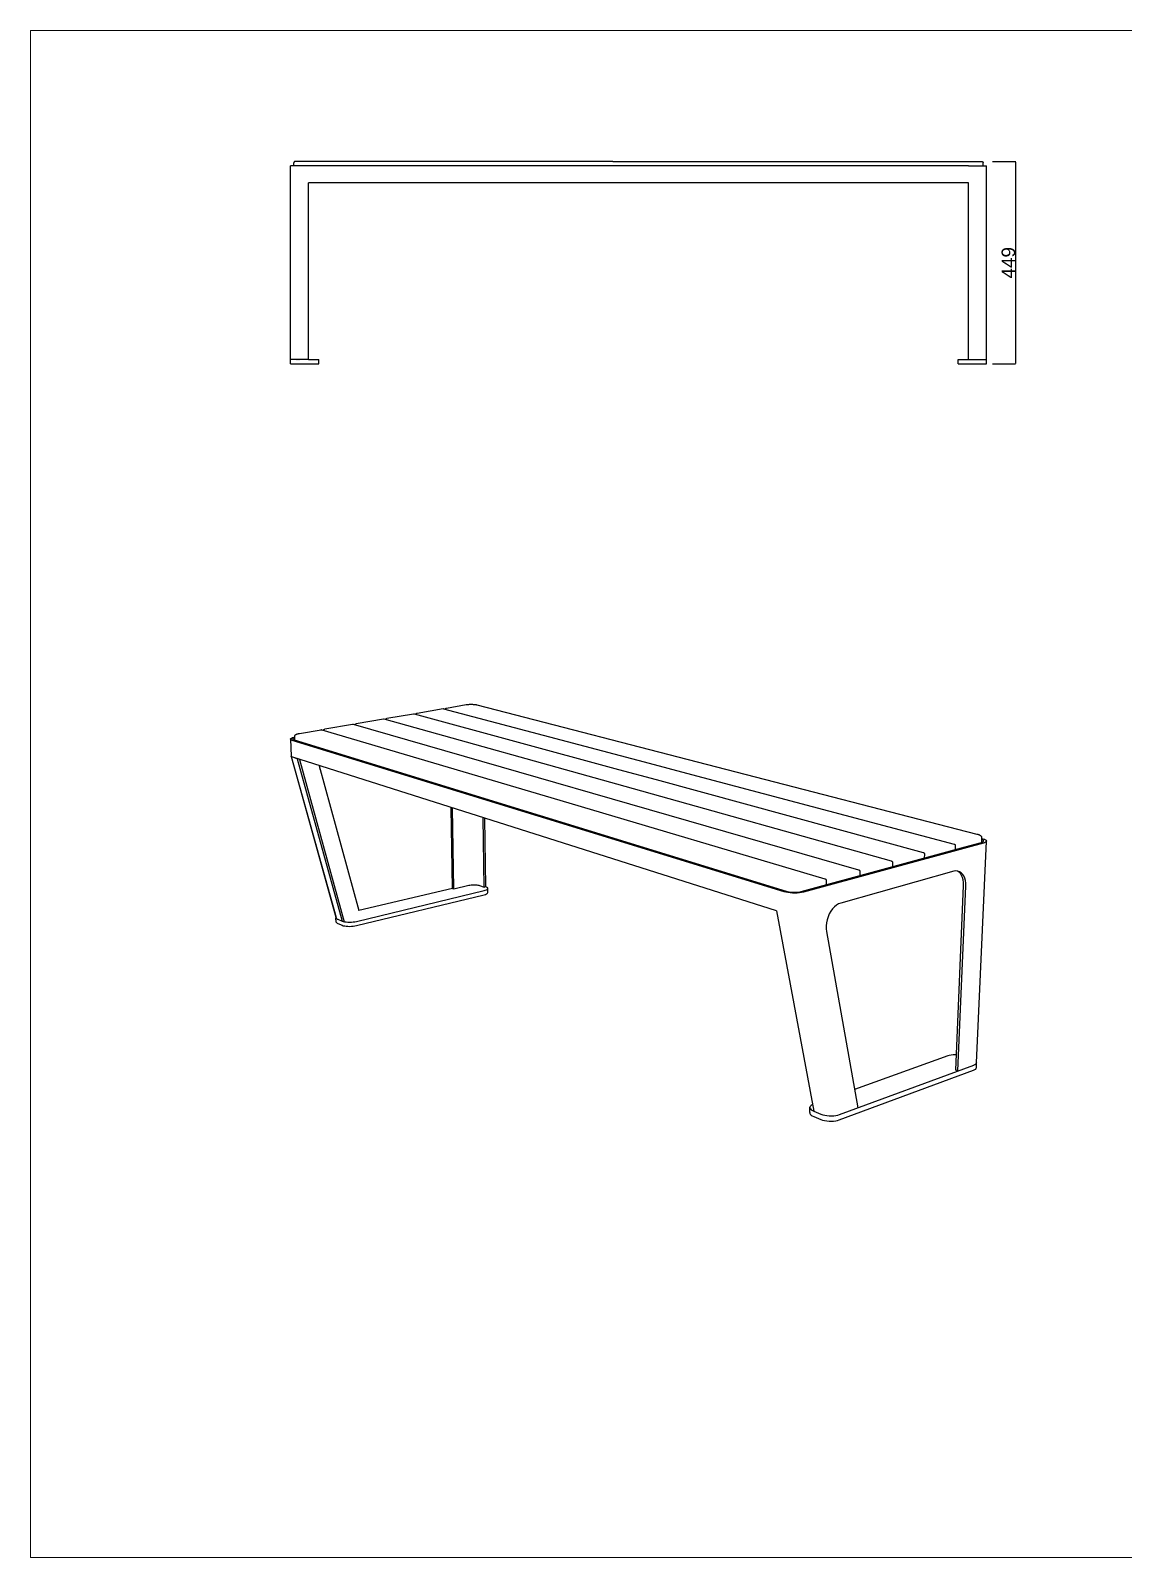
# Model space of a CAD drawing. Header units: millimetres. Extents: x 1348 to 6197, y -150 to 3238.
# Drawn here: x 1348 to 3773, y -150 to 3238 of the extents above; entities that cross this region are included whole.
import ezdxf

# ---------------------------------------------------------------- set-up
doc = ezdxf.new("R2010")
doc.units = ezdxf.units.MM
doc.header["$MEASUREMENT"] = 0
doc.layers.add('Domyślny', color=7, linetype='Continuous', true_color=0x000000)
doc.layers.add('Utwórz2D linie widoczne', color=7, linetype='Continuous', true_color=0x000000)
doc.styles.add('Arial', font='arial.ttf')
doc.dimstyles.new('Domyślny', dxfattribs={"dimtxt": 30, "dimasz": 1, "dimexe": 0.5, "dimexo": 0.5, "dimgap": 0.25, "dimtad": 1, "dimtoh": 1, "dimdec": 0, "dimzin": 1, "dimdsep": 46, "dimtxsty": 'Arial', "dimcen": 0.5, "dimazin": 0, "dimtfac": 1, "dimtdec": 4, "dimtix": 1, "dimtmove": 1, "dimatfit": 3, "dimfxl": 0, "dimtolj": 1, "dimtzin": 1, "dimarcsym": 0})

# ---------------------------------------------------------------- blocks, each defined once
blk = doc.blocks.new('*D1')
at = {"layer": 'Defpoints', "color": 0}
for p in [(3481.9, 2947.3), (3481.9, 2498.2), (3533.2, 2498.2)]:
    blk.add_point(p, dxfattribs=at)
at = {"layer": 'Domyślny', "color": 0, "lineweight": -2}
for p, q in [((3482.4, 2947.3), (3533.8, 2947.3)), ((3533.3, 2946.3), (3533.2, 2499.2)), ((3482.4, 2498.2), (3533.7, 2498.2))]:
    blk.add_line(p, q, dxfattribs=at)
at = {"layer": 'Domyślny', "color": 0}
for points in [[(3533.4, 2946.3), (3533.1, 2946.3), (3533.3, 2947.3)], [(3533.1, 2499.2), (3533.4, 2499.2), (3533.2, 2498.2)]]:
    blk.add_solid(points, dxfattribs=at)
at = {"layer": 'Domyślny', "color": 0, "insert": (3517.7, 2722.8), "char_height": 30, "attachment_point": 5, "rotation": 89.9965, "style": 'Arial'}
blk.add_mtext('\\A1;449', dxfattribs=at)

msp = doc.modelspace()

# ---------------------------------------------------------------- linework, layer by layer
at = {"layer": 'Domyślny', "color": 18, "lineweight": 15, "true_color": 0x000000}
for p, q in [((6192.9, 3238), (1348.2, 3238)), ((1348.2, -149.9), (1348.2, 3238)), ((6192.9, -149.9), (1348.2, -149.9))]:
    msp.add_line(p, q, dxfattribs=at)
at = {"layer": 'Domyślny'}
for p, q in [((1936.3, 2508.2), (1924.8, 2508.2)), ((3449.4, 2508.2), (3468.8, 2508.2)), ((2028.8, 1266.5), (2029.7, 1266)), ((3101.7, 833.8), (3103.5, 833.2))]:
    msp.add_line(p, q, dxfattribs=at)
at = {"layer": 'Utwórz2D linie widoczne'}
for p, q in [((1925.1, 2938.2), (1924.8, 2938.2)), ((1924.8, 2508.2), (1924.8, 2938.2)), ((1925.9, 2938.2), (1925.1, 2938.2)), ((1927.3, 2938.2), (1925.9, 2938.2)), ((1929.2, 2938.2), (1927.3, 2938.2)), ((1931.5, 2938.2), (1929.2, 2938.2)), ((1934.3, 2938.2), (1931.5, 2938.2)), ((1932.2, 2944.8), (1932.1, 2944.7)), ((1932.1, 2944.7), (1932.1, 2944.6)), ((1932.1, 2944.6), (1932.1, 2944.5)), ((1932.1, 2944.5), (1932.1, 2944.4)), ((1932.1, 2944.4), (1932.1, 2944.3)), ((1932.1, 2938.2), (1932.1, 2944.3)), ((1932.3, 2945.2), (1932.2, 2945.1)), ((1932.2, 2945.1), (1932.2, 2945)), ((1932.2, 2945), (1932.2, 2944.9)), ((1932.2, 2944.9), (1932.2, 2944.8)), ((1932.4, 2945.5), (1932.3, 2945.4)), ((1932.3, 2945.4), (1932.3, 2945.3)), ((1932.3, 2945.3), (1932.3, 2945.2)), ((1932.5, 2945.7), (1932.4, 2945.6)), ((1932.4, 2945.6), (1932.4, 2945.5)), ((1932.6, 2945.9), (1932.5, 2945.8)), ((1932.5, 2945.8), (1932.5, 2945.7)), ((1932.7, 2946.1), (1932.6, 2946)), ((1932.6, 2946), (1932.6, 2945.9)), ((1932.8, 2946.2), (1932.7, 2946.1)), ((1932.7, 2946.1), (1932.7, 2946.1)), ((1932.9, 2946.3), (1932.8, 2946.2)), ((1933, 2946.4), (1932.9, 2946.4)), ((1932.9, 2946.4), (1932.9, 2946.3)), ((1933.1, 2946.5), (1933, 2946.4)), ((1933.2, 2946.7), (1933.1, 2946.6)), ((1933.1, 2946.6), (1933.1, 2946.5)), ((1933.3, 2946.7), (1933.2, 2946.7)), ((1933.4, 2946.8), (1933.3, 2946.7)), ((1933.5, 2946.8), (1933.4, 2946.8)), ((1933.6, 2946.9), (1933.5, 2946.8)), ((1933.7, 2947), (1933.6, 2946.9)), ((1933.6, 2946.9), (1933.6, 2946.9)), ((1933.8, 2947), (1933.7, 2947)), ((1933.9, 2947.1), (1933.8, 2947)), ((1934, 2947.1), (1933.9, 2947.1)), ((1934.1, 2947.2), (1934, 2947.1)), ((1934.2, 2947.2), (1934.1, 2947.2)), ((1934.3, 2947.2), (1934.2, 2947.2)), ((1934.4, 2947.2), (1934.3, 2947.2)), ((1937.3, 2938.2), (1934.3, 2938.2)), ((1934.5, 2947.3), (1934.4, 2947.2)), ((1934.6, 2947.3), (1934.5, 2947.3)), ((1934.7, 2947.3), (1934.6, 2947.3)), ((1934.8, 2947.3), (1934.7, 2947.3)), ((1934.9, 2947.3), (1934.8, 2947.3)), ((1935, 2947.3), (1934.9, 2947.3)), ((1935.1, 2947.3), (1935, 2947.3)), ((1952.1, 2947.3), (1935.1, 2947.3)), ((1940.7, 2938.2), (1937.3, 2938.2)), ((1944.2, 2938.2), (1940.7, 2938.2)), ((1947.8, 2938.2), (1944.2, 2938.2)), ((1964.8, 2938.2), (1947.8, 2938.2)), ((2640.1, 2947.3), (1952.1, 2947.3)), ((3428.8, 2938.2), (1964.8, 2938.2)), ((2640.1, 2947.3), (3441.6, 2947.3)), ((3428.8, 2938.2), (3445.8, 2938.2)), ((3441.6, 2947.3), (3458.6, 2947.3)), ((3445.8, 2938.2), (3449.4, 2938.2)), ((3449.4, 2938.2), (3452.9, 2938.2)), ((3452.9, 2938.2), (3456.2, 2938.2)), ((3456.2, 2938.2), (3459.3, 2938.2)), ((3458.6, 2947.3), (3458.7, 2947.3)), ((3458.7, 2947.3), (3458.8, 2947.3)), ((3458.8, 2947.3), (3458.9, 2947.3)), ((3458.9, 2947.3), (3459, 2947.3)), ((3459, 2947.3), (3459.1, 2947.3)), ((3459.1, 2947.3), (3459.2, 2947.3)), ((3459.2, 2947.3), (3459.3, 2947.2)), ((3459.3, 2947.2), (3459.4, 2947.2)), ((3459.3, 2938.2), (3462.1, 2938.2)), ((3459.4, 2947.2), (3459.5, 2947.2)), ((3459.5, 2947.2), (3459.6, 2947.2)), ((3459.6, 2947.2), (3459.7, 2947.1)), ((3459.7, 2947.1), (3459.8, 2947.1)), ((3459.8, 2947.1), (3459.9, 2947)), ((3459.9, 2947), (3459.9, 2947)), ((3459.9, 2947), (3460, 2946.9)), ((3460, 2946.9), (3460.1, 2946.9)), ((3460.1, 2946.9), (3460.2, 2946.8)), ((3460.2, 2946.8), (3460.3, 2946.8)), ((3460.3, 2946.8), (3460.4, 2946.7)), ((3460.4, 2946.7), (3460.5, 2946.7)), ((3460.5, 2946.7), (3460.5, 2946.6)), ((3460.5, 2946.6), (3460.6, 2946.5)), ((3460.6, 2946.5), (3460.7, 2946.4)), ((3460.7, 2946.4), (3460.8, 2946.4)), ((3460.8, 2946.4), (3460.8, 2946.3)), ((3460.8, 2946.3), (3460.9, 2946.2)), ((3460.9, 2946.2), (3461, 2946.1)), ((3461, 2946.1), (3461, 2946.1)), ((3461, 2946.1), (3461.1, 2946)), ((3461.1, 2946), (3461.1, 2945.9)), ((3461.1, 2945.9), (3461.2, 2945.8)), ((3461.2, 2945.8), (3461.2, 2945.7)), ((3461.2, 2945.7), (3461.3, 2945.6)), ((3461.3, 2945.6), (3461.3, 2945.5)), ((3461.3, 2945.5), (3461.4, 2945.4)), ((3461.4, 2945.4), (3461.4, 2945.3)), ((3461.4, 2945.3), (3461.4, 2945.2)), ((3461.4, 2945.2), (3461.5, 2945.1)), ((3461.5, 2945.1), (3461.5, 2945)), ((3461.5, 2945), (3461.5, 2944.9)), ((3461.5, 2944.9), (3461.5, 2944.8)), ((3461.5, 2944.8), (3461.5, 2944.7)), ((3461.5, 2944.7), (3461.6, 2944.6)), ((3461.6, 2944.6), (3461.6, 2944.5)), ((3461.6, 2944.5), (3461.6, 2944.4)), ((3461.6, 2944.4), (3461.6, 2944.3)), ((3461.6, 2938.2), (3461.6, 2944.3)), ((3462.1, 2938.2), (3464.4, 2938.2)), ((3464.4, 2938.2), (3466.3, 2938.2)), ((3466.3, 2938.2), (3467.7, 2938.2)), ((3467.7, 2938.2), (3468.5, 2938.2)), ((3468.5, 2938.2), (3468.8, 2938.2)), ((3468.8, 2508.2), (3468.8, 2938.2)), ((1964.8, 2508.2), (1964.8, 2900.2)), ((3428.8, 2900.2), (1964.8, 2900.2)), ((3428.8, 2508.2), (3428.8, 2900.2)), ((1924.8, 2498.2), (1924.8, 2508.2)), ((1937.3, 2508.2), (1936.3, 2508.2)), ((1939, 2508.2), (1937.3, 2508.2)), ((1939, 2508.2), (1939.9, 2508.2)), ((1940.7, 2508.2), (1939.9, 2508.2)), ((1943.1, 2508.2), (1940.7, 2508.2)), ((1943.1, 2508.2), (1943.8, 2508.2)), ((1944.2, 2508.2), (1943.8, 2508.2)), ((1947.8, 2508.2), (1944.2, 2508.2)), ((1964.8, 2508.2), (1947.8, 2508.2)), ((1964.8, 2508.2), (1968.8, 2508.2)), ((1968.8, 2508.2), (1972.7, 2508.2)), ((1972.7, 2508.2), (1976.3, 2508.2)), ((1976.3, 2508.2), (1979.6, 2508.2)), ((1979.6, 2508.2), (1982.4, 2508.2)), ((1982.4, 2508.2), (1984.7, 2508.2)), ((1984.7, 2508.2), (1986.4, 2508.2)), ((1986.4, 2508.2), (1987.4, 2508.2)), ((1987.4, 2508.2), (1987.8, 2508.2)), ((1987.8, 2498.2), (1987.8, 2508.2)), ((3405.8, 2508.2), (3406.1, 2508.2)), ((3405.8, 2498.2), (3405.8, 2508.2)), ((3406.1, 2508.2), (3407.2, 2508.2)), ((3407.2, 2508.2), (3408.9, 2508.2)), ((3408.9, 2508.2), (3411.2, 2508.2)), ((3411.2, 2508.2), (3414, 2508.2)), ((3414, 2508.2), (3417.3, 2508.2)), ((3417.3, 2508.2), (3420.9, 2508.2)), ((3420.9, 2508.2), (3424.8, 2508.2)), ((3424.8, 2508.2), (3428.8, 2508.2)), ((3428.8, 2508.2), (3445.8, 2508.2)), ((3445.8, 2508.2), (3449.4, 2508.2)), ((3468.8, 2498.2), (3468.8, 2508.2)), ((1924.8, 2498.2), (1925.1, 2498.2)), ((1925.1, 2498.2), (1926.2, 2498.2)), ((1926.2, 2498.2), (1927.9, 2498.2)), ((1927.9, 2498.2), (1930.2, 2498.2)), ((1930.2, 2498.2), (1933, 2498.2)), ((1933, 2498.2), (1936.3, 2498.2)), ((1936.3, 2498.2), (1939.9, 2498.2)), ((1939.9, 2498.2), (1943.8, 2498.2)), ((1943.8, 2498.2), (1947.8, 2498.2)), ((1947.8, 2498.2), (1964.8, 2498.2)), ((1964.8, 2498.2), (1968.8, 2498.2)), ((1968.8, 2498.2), (1972.7, 2498.2)), ((1972.7, 2498.2), (1976.3, 2498.2)), ((1976.3, 2498.2), (1979.6, 2498.2)), ((1979.6, 2498.2), (1982.4, 2498.2)), ((1982.4, 2498.2), (1984.7, 2498.2)), ((1984.7, 2498.2), (1986.4, 2498.2)), ((1986.4, 2498.2), (1987.4, 2498.2)), ((1987.4, 2498.2), (1987.8, 2498.2)), ((3405.8, 2498.2), (3406.1, 2498.2)), ((3406.1, 2498.2), (3407.2, 2498.2)), ((3407.2, 2498.2), (3408.9, 2498.2)), ((3408.9, 2498.2), (3411.2, 2498.2)), ((3411.2, 2498.2), (3414, 2498.2)), ((3414, 2498.2), (3417.3, 2498.2)), ((3417.3, 2498.2), (3420.9, 2498.2)), ((3420.9, 2498.2), (3424.8, 2498.2)), ((3424.8, 2498.2), (3428.8, 2498.2)), ((3428.8, 2498.2), (3445.8, 2498.2)), ((3445.8, 2498.2), (3449.8, 2498.2)), ((3449.8, 2498.2), (3453.7, 2498.2)), ((3453.7, 2498.2), (3457.3, 2498.2)), ((3457.3, 2498.2), (3460.6, 2498.2)), ((3460.6, 2498.2), (3463.4, 2498.2)), ((3463.4, 2498.2), (3465.7, 2498.2)), ((3465.7, 2498.2), (3467.4, 2498.2)), ((3467.4, 2498.2), (3468.4, 2498.2)), ((3468.4, 2498.2), (3468.8, 2498.2)), ((2205.7, 1723.5), (2263.3, 1733.5)), ((2263.3, 1733.5), (2263.4, 1733.5)), ((2263.4, 1733.5), (2263.5, 1733.5)), ((2263.5, 1733.5), (2263.6, 1733.5)), ((2263.6, 1733.5), (2263.7, 1733.5)), ((2263.7, 1733.5), (2263.8, 1733.5)), ((2263.8, 1733.5), (2263.9, 1733.5)), ((2263.9, 1733.5), (2264, 1733.5)), ((2264, 1733.5), (2264.1, 1733.5)), ((2264.1, 1733.5), (2264.2, 1733.5)), ((2264.2, 1733.5), (2264.3, 1733.5)), ((2264.3, 1733.5), (2264.4, 1733.5)), ((2264.4, 1733.5), (2264.5, 1733.4)), ((2264.5, 1733.4), (2264.6, 1733.4)), ((2264.6, 1733.4), (2720.4, 1612.5)), ((2268.7, 1732.7), (2268.8, 1732.8)), ((2268.7, 1732.6), (2268.7, 1732.7)), ((2268.7, 1732.5), (2268.7, 1732.6)), ((2268.7, 1732.4), (2268.7, 1732.5)), ((2268.7, 1732.3), (2268.7, 1732.4)), ((2268.8, 1733), (2268.9, 1733.1)), ((2268.8, 1732.9), (2268.8, 1733)), ((2268.8, 1732.8), (2268.8, 1732.9)), ((2268.9, 1733.2), (2269, 1733.3)), ((2268.9, 1733.1), (2268.9, 1733.2)), ((2269, 1733.4), (2269.1, 1733.5)), ((2269, 1733.3), (2269, 1733.4)), ((2269, 1733.4), (2269, 1733.4)), ((2269.1, 1733.5), (2269.2, 1733.6)), ((2269.2, 1733.7), (2269.3, 1733.8)), ((2269.2, 1733.6), (2269.2, 1733.7)), ((2269.3, 1733.8), (2269.4, 1733.9)), ((2269.3, 1733.8), (2269.3, 1733.8)), ((2269.4, 1733.9), (2269.5, 1734)), ((2269.5, 1734), (2269.5, 1734.1)), ((2269.5, 1734.1), (2269.6, 1734.1)), ((2269.6, 1734.1), (2269.7, 1734.2)), ((2269.7, 1734.2), (2269.8, 1734.2)), ((2269.8, 1734.2), (2269.9, 1734.3)), ((2269.9, 1734.3), (2269.9, 1734.4)), ((2269.9, 1734.4), (2270, 1734.4)), ((2270, 1734.4), (2270.1, 1734.5)), ((2270.1, 1734.5), (2270.2, 1734.5)), ((2270.2, 1734.5), (2270.3, 1734.6)), ((2270.3, 1734.6), (2270.4, 1734.6)), ((2270.4, 1734.6), (2270.5, 1734.6)), ((2270.5, 1734.6), (2270.6, 1734.7)), ((2270.6, 1734.7), (2270.6, 1734.7)), ((2270.6, 1734.7), (2270.7, 1734.7)), ((2270.7, 1734.7), (2270.8, 1734.8)), ((2270.8, 1734.8), (2270.9, 1734.8)), ((2270.9, 1734.8), (2271, 1734.8)), ((2271, 1734.8), (2314.6, 1742.3)), ((2314.6, 1742.3), (2315.9, 1742.5)), ((2315.9, 1742.5), (2317.3, 1742.7)), ((2317.3, 1742.7), (2318.8, 1742.9)), ((2318.8, 1742.9), (2320.3, 1743)), ((2320.3, 1743), (2322, 1743.1)), ((2322, 1743.1), (2323.7, 1743.2)), ((2323.7, 1743.2), (2325.4, 1743.2)), ((2325.4, 1743.2), (2327.2, 1743.2)), ((2327.2, 1743.2), (2328.9, 1743.1)), ((2328.9, 1743.1), (2330.5, 1743)), ((2330.5, 1743), (2332.1, 1742.9)), ((2332.1, 1742.9), (2333.7, 1742.8)), ((2333.7, 1742.8), (2335, 1742.6)), ((2335, 1742.6), (2336.3, 1742.4)), ((2336.3, 1742.4), (2336.9, 1742.3)), ((2336.9, 1742.3), (2337.5, 1742.2)), ((2337.5, 1742.2), (2338.1, 1742)), ((2338.1, 1742), (2338.6, 1741.9)), ((2338.6, 1741.9), (2869.9, 1604.7)), ((2001.3, 1688.3), (2062.7, 1698.9)), ((2062.7, 1698.9), (2062.8, 1698.9)), ((2062.8, 1698.9), (2062.9, 1698.9)), ((2062.9, 1698.9), (2063, 1698.9)), ((2063, 1698.9), (2063.1, 1698.9)), ((2063.1, 1698.9), (2063.2, 1698.9)), ((2063.2, 1698.9), (2063.3, 1698.9)), ((2063.3, 1698.9), (2063.4, 1698.9)), ((2063.4, 1698.9), (2063.5, 1698.9)), ((2063.5, 1698.9), (2063.6, 1698.9)), ((2063.6, 1698.9), (2063.7, 1698.8)), ((2063.7, 1698.8), (2063.8, 1698.8)), ((2063.8, 1698.8), (2063.9, 1698.8)), ((2063.9, 1698.8), (2064, 1698.8)), ((2064, 1698.8), (2512.9, 1569.6)), ((2068.4, 1697.8), (2068.5, 1697.9)), ((2068.4, 1697.7), (2068.4, 1697.8)), ((2068.4, 1697.6), (2068.4, 1697.7)), ((2068.4, 1697.5), (2068.4, 1697.6)), ((2068.5, 1698.2), (2068.6, 1698.3)), ((2068.5, 1698.1), (2068.5, 1698.2)), ((2068.5, 1698), (2068.5, 1698.1)), ((2068.5, 1697.9), (2068.5, 1698)), ((2068.6, 1698.5), (2068.7, 1698.6)), ((2068.6, 1698.4), (2068.6, 1698.5)), ((2068.6, 1698.3), (2068.6, 1698.4)), ((2068.7, 1698.7), (2068.8, 1698.8)), ((2068.7, 1698.6), (2068.7, 1698.7)), ((2068.8, 1698.9), (2068.9, 1699)), ((2068.8, 1698.8), (2068.8, 1698.9)), ((2068.9, 1699), (2069, 1699.1)), ((2068.9, 1699), (2068.9, 1699)), ((2069, 1699.1), (2069.1, 1699.2)), ((2069.1, 1699.3), (2069.2, 1699.4)), ((2069.1, 1699.2), (2069.1, 1699.3)), ((2069.2, 1699.4), (2069.3, 1699.4)), ((2069.3, 1699.5), (2069.4, 1699.6)), ((2069.3, 1699.4), (2069.3, 1699.5)), ((2069.4, 1699.6), (2069.5, 1699.6)), ((2069.5, 1699.6), (2069.6, 1699.7)), ((2069.6, 1699.7), (2069.7, 1699.8)), ((2069.7, 1699.8), (2069.8, 1699.9)), ((2069.7, 1699.8), (2069.7, 1699.8)), ((2069.8, 1699.9), (2069.9, 1699.9)), ((2069.9, 1699.9), (2070, 1700)), ((2070, 1700), (2070.1, 1700)), ((2070.1, 1700), (2070.2, 1700.1)), ((2070.2, 1700.1), (2070.3, 1700.1)), ((2070.3, 1700.1), (2070.4, 1700.1)), ((2070.4, 1700.1), (2070.5, 1700.2)), ((2070.5, 1700.2), (2070.6, 1700.2)), ((2070.6, 1700.2), (2070.7, 1700.2)), ((2070.7, 1700.2), (2070.8, 1700.2)), ((2070.8, 1700.2), (2070.9, 1700.3)), ((2070.9, 1700.3), (2131, 1710.6)), ((2131, 1710.6), (2131.1, 1710.7)), ((2131.1, 1710.7), (2131.2, 1710.7)), ((2131.2, 1710.7), (2131.3, 1710.7)), ((2131.3, 1710.7), (2131.4, 1710.7)), ((2131.4, 1710.7), (2131.5, 1710.7)), ((2131.5, 1710.7), (2131.6, 1710.7)), ((2131.6, 1710.7), (2131.7, 1710.7)), ((2131.7, 1710.7), (2131.8, 1710.7)), ((2131.8, 1710.7), (2131.9, 1710.7)), ((2131.9, 1710.7), (2132, 1710.6)), ((2132, 1710.6), (2132.1, 1710.6)), ((2132.1, 1710.6), (2132.2, 1710.6)), ((2132.2, 1710.6), (2132.3, 1710.6)), ((2132.3, 1710.6), (2666.3, 1561.1)), ((2136.6, 1709.8), (2136.7, 1709.9)), ((2136.6, 1709.7), (2136.6, 1709.8)), ((2136.6, 1709.6), (2136.6, 1709.7)), ((2136.6, 1709.5), (2136.6, 1709.6)), ((2136.6, 1709.4), (2136.6, 1709.5)), ((2136.7, 1710.1), (2136.8, 1710.2)), ((2136.7, 1710), (2136.7, 1710.1)), ((2136.7, 1709.9), (2136.7, 1710)), ((2136.8, 1710.3), (2136.8, 1710.4)), ((2136.8, 1710.4), (2136.9, 1710.4)), ((2136.8, 1710.2), (2136.8, 1710.3)), ((2136.9, 1710.5), (2137, 1710.6)), ((2136.9, 1710.4), (2136.9, 1710.5)), ((2137, 1710.7), (2137.1, 1710.8)), ((2137, 1710.6), (2137, 1710.7)), ((2137.1, 1710.9), (2137.2, 1711)), ((2137.1, 1710.8), (2137.1, 1710.9)), ((2137.2, 1711), (2137.3, 1711)), ((2137.3, 1711.1), (2137.4, 1711.2)), ((2137.3, 1711), (2137.3, 1711.1)), ((2137.4, 1711.2), (2137.5, 1711.3)), ((2137.5, 1711.3), (2137.6, 1711.3)), ((2137.6, 1711.4), (2137.7, 1711.5)), ((2137.6, 1711.3), (2137.6, 1711.4)), ((2137.7, 1711.5), (2137.8, 1711.5)), ((2137.8, 1711.5), (2137.9, 1711.6)), ((2137.9, 1711.6), (2138, 1711.6)), ((2138, 1711.6), (2138.1, 1711.7)), ((2138.1, 1711.7), (2138.2, 1711.8)), ((2138.1, 1711.7), (2138.1, 1711.7)), ((2138.2, 1711.8), (2138.3, 1711.8)), ((2138.3, 1711.8), (2138.4, 1711.9)), ((2138.4, 1711.9), (2138.5, 1711.9)), ((2138.5, 1711.9), (2138.6, 1711.9)), ((2138.6, 1711.9), (2138.7, 1712)), ((2138.7, 1712), (2138.8, 1712)), ((2138.8, 1712), (2138.9, 1712)), ((2138.9, 1712), (2139, 1712)), ((2139, 1712), (2197.9, 1722.2)), ((2197.9, 1722.2), (2198, 1722.2)), ((2198, 1722.2), (2198.1, 1722.2)), ((2198.1, 1722.2), (2198.2, 1722.2)), ((2198.2, 1722.2), (2198.2, 1722.2)), ((2198.2, 1722.2), (2198.3, 1722.2)), ((2198.3, 1722.2), (2198.4, 1722.2)), ((2198.4, 1722.2), (2198.5, 1722.2)), ((2198.5, 1722.2), (2198.6, 1722.2)), ((2198.6, 1722.2), (2198.7, 1722.2)), ((2198.7, 1722.2), (2198.8, 1722.2)), ((2198.8, 1722.2), (2198.9, 1722.2)), ((2198.9, 1722.2), (2199, 1722.1)), ((2199, 1722.1), (2199.1, 1722.1)), ((2199.1, 1722.1), (2652.9, 1598.6)), ((2203.3, 1721.3), (2203.4, 1721.4)), ((2203.3, 1721.2), (2203.3, 1721.3)), ((2203.3, 1721.1), (2203.3, 1721.2)), ((2203.3, 1721), (2203.3, 1721.1)), ((2203.4, 1721.6), (2203.5, 1721.7)), ((2203.4, 1721.5), (2203.4, 1721.6)), ((2203.4, 1721.4), (2203.4, 1721.5)), ((2203.5, 1721.8), (2203.5, 1721.9)), ((2203.5, 1721.9), (2203.6, 1721.9)), ((2203.5, 1721.7), (2203.5, 1721.8)), ((2203.6, 1722), (2203.7, 1722.1)), ((2203.6, 1721.9), (2203.6, 1722)), ((2203.7, 1722.2), (2203.8, 1722.3)), ((2203.7, 1722.1), (2203.7, 1722.2)), ((2203.8, 1722.4), (2203.9, 1722.5)), ((2203.8, 1722.3), (2203.8, 1722.4)), ((2203.9, 1722.5), (2204, 1722.5)), ((2204, 1722.6), (2204.1, 1722.7)), ((2204, 1722.5), (2204, 1722.6)), ((2204.1, 1722.7), (2204.2, 1722.8)), ((2204.2, 1722.8), (2204.3, 1722.8)), ((2204.3, 1722.9), (2204.4, 1723)), ((2204.3, 1722.8), (2204.3, 1722.9)), ((2204.4, 1723), (2204.5, 1723)), ((2204.5, 1723), (2204.6, 1723.1)), ((2204.6, 1723.1), (2204.7, 1723.1)), ((2204.7, 1723.1), (2204.7, 1723.2)), ((2204.7, 1723.2), (2204.8, 1723.2)), ((2204.8, 1723.2), (2204.9, 1723.3)), ((2204.9, 1723.3), (2205, 1723.3)), ((2205, 1723.3), (2205.1, 1723.4)), ((2205.1, 1723.4), (2205.2, 1723.4)), ((2205.2, 1723.4), (2205.3, 1723.4)), ((2205.3, 1723.4), (2205.4, 1723.5)), ((2205.4, 1723.5), (2205.5, 1723.5)), ((2205.5, 1723.5), (2205.6, 1723.5)), ((2205.6, 1723.5), (2205.7, 1723.5)), ((1924.8, 1665.6), (1924.9, 1666.5)), ((1924.8, 1665.6), (1926.1, 1628)), ((1925.4, 1664.7), (1924.8, 1665.6)), ((1924.9, 1666.5), (1925.8, 1667.4)), ((1926.7, 1663.9), (1925.4, 1664.7)), ((1925.8, 1667.4), (1927.3, 1668.3)), ((1928.6, 1663.1), (1926.7, 1663.9)), ((1927.3, 1668.3), (1929.4, 1669.1)), ((3019.8, 1327.2), (1928.6, 1663.1)), ((1929.4, 1669.1), (1932.2, 1669.9)), ((1930, 1666.5), (1929.9, 1665.8)), ((1929.9, 1665.8), (1930.4, 1665.1)), ((1930.7, 1667.2), (1930, 1666.5)), ((1930, 1666.5), (1930, 1665.6)), ((1930.4, 1665.1), (1931.4, 1664.4)), ((1931.8, 1667.9), (1930.7, 1667.2)), ((1931.4, 1664.4), (1932.9, 1663.9)), ((1933.5, 1668.5), (1931.8, 1667.9)), ((1932.2, 1669.9), (1934.4, 1670.3)), ((1932.9, 1663.9), (3024.4, 1328.5)), ((1934.4, 1668.8), (1933.5, 1668.5)), ((1934.3, 1672.7), (1934.4, 1672.8)), ((1934.3, 1672.5), (1934.3, 1672.7)), ((1934.3, 1672.4), (1934.3, 1672.5)), ((1934.3, 1672.3), (1934.3, 1672.4)), ((1934.3, 1672.2), (1934.3, 1672.3)), ((1934.3, 1672.1), (1934.3, 1672.2)), ((1934.3, 1672), (1934.3, 1672.1)), ((1934.6, 1663.3), (1934.3, 1672)), ((1934.4, 1673.1), (1934.5, 1673.2)), ((1934.4, 1673), (1934.4, 1673.1)), ((1934.4, 1672.9), (1934.4, 1673)), ((1934.4, 1672.8), (1934.4, 1672.9)), ((1934.5, 1673.4), (1934.6, 1673.5)), ((1934.5, 1673.3), (1934.5, 1673.4)), ((1934.5, 1673.2), (1934.5, 1673.3)), ((1934.6, 1673.6), (1934.7, 1673.7)), ((1934.6, 1673.5), (1934.6, 1673.6)), ((1934.7, 1673.9), (1934.8, 1674)), ((1934.7, 1673.8), (1934.7, 1673.9)), ((1934.7, 1673.7), (1934.7, 1673.8)), ((1934.8, 1674), (1934.8, 1674.1)), ((1934.8, 1674.1), (1934.9, 1674.1)), ((1934.9, 1674.2), (1935, 1674.3)), ((1934.9, 1674.1), (1934.9, 1674.2)), ((1935, 1674.3), (1935, 1674.4)), ((1935, 1674.4), (1935.1, 1674.4)), ((1935.1, 1674.5), (1935.2, 1674.6)), ((1935.1, 1674.4), (1935.1, 1674.5)), ((1935.2, 1674.6), (1935.2, 1674.7)), ((1935.2, 1674.7), (1935.3, 1674.7)), ((1935.3, 1674.8), (1935.5, 1674.9)), ((1935.3, 1674.7), (1935.3, 1674.8)), ((1935.5, 1675), (1935.6, 1675.1)), ((1935.5, 1674.9), (1935.5, 1675)), ((1935.6, 1675.1), (1935.7, 1675.2)), ((1935.7, 1675.2), (1935.8, 1675.2)), ((1935.8, 1675.3), (1935.9, 1675.4)), ((1935.8, 1675.2), (1935.8, 1675.3)), ((1935.9, 1675.4), (1936.1, 1675.5)), ((1936.1, 1675.5), (1936.3, 1675.6)), ((1936.3, 1675.6), (1936.4, 1675.8)), ((1936.4, 1675.8), (1936.6, 1675.9)), ((1936.6, 1675.9), (1936.8, 1676)), ((1936.8, 1676), (1937, 1676.1)), ((1937, 1676.1), (1937.2, 1676.2)), ((1937.2, 1676.2), (1937.4, 1676.4)), ((1937.4, 1676.4), (1937.7, 1676.5)), ((1937.7, 1676.5), (1937.9, 1676.6)), ((1937.9, 1676.6), (1938.2, 1676.7)), ((1938.2, 1676.7), (1938.4, 1676.8)), ((1938.4, 1676.8), (1938.9, 1677)), ((1938.9, 1677), (1939.6, 1677.3)), ((1939.6, 1677.3), (1940.2, 1677.5)), ((1940.2, 1677.5), (1940.9, 1677.7)), ((1940.9, 1677.7), (1941.6, 1677.8)), ((1941.6, 1677.8), (1942.3, 1678)), ((1942.3, 1678), (1943.1, 1678.2)), ((1943.1, 1678.2), (1944.7, 1678.5)), ((1944.7, 1678.5), (1992.9, 1686.8)), ((1992.9, 1686.8), (1993, 1686.8)), ((1993, 1686.8), (1993.1, 1686.8)), ((1993.1, 1686.8), (1993.2, 1686.8)), ((1993.2, 1686.8), (1993.3, 1686.9)), ((1993.3, 1686.9), (1993.4, 1686.9)), ((1993.4, 1686.9), (1993.5, 1686.9)), ((1993.5, 1686.9), (1993.6, 1686.9)), ((1993.6, 1686.9), (1993.7, 1686.8)), ((1993.7, 1686.8), (1993.8, 1686.8)), ((1993.8, 1686.8), (1993.9, 1686.8)), ((1993.9, 1686.8), (1994, 1686.8)), ((1994, 1686.8), (1994.1, 1686.8)), ((1994.1, 1686.8), (1994.2, 1686.8)), ((1994.2, 1686.8), (1994.3, 1686.7)), ((1994.3, 1686.7), (2522.3, 1530.3)), ((1998.8, 1686), (1998.9, 1686.1)), ((1998.8, 1685.9), (1998.8, 1686)), ((1998.8, 1685.8), (1998.8, 1685.9)), ((1998.8, 1685.7), (1998.8, 1685.8)), ((1998.8, 1685.6), (1998.8, 1685.7)), ((1998.8, 1685.5), (1998.8, 1685.6)), ((1998.8, 1685.4), (1998.8, 1685.5)), ((1998.9, 1686.3), (1999, 1686.4)), ((1998.9, 1686.2), (1998.9, 1686.3)), ((1998.9, 1686.1), (1998.9, 1686.2)), ((1999, 1686.5), (1999.1, 1686.6)), ((1999, 1686.4), (1999, 1686.5)), ((1999.1, 1686.8), (1999.2, 1686.9)), ((1999.1, 1686.7), (1999.1, 1686.8)), ((1999.1, 1686.6), (1999.1, 1686.7)), ((1999.2, 1686.9), (1999.3, 1686.9)), ((1999.3, 1687), (1999.4, 1687.1)), ((1999.3, 1686.9), (1999.3, 1687)), ((1999.4, 1687.2), (1999.5, 1687.3)), ((1999.4, 1687.1), (1999.4, 1687.2)), ((1999.5, 1687.3), (1999.6, 1687.4)), ((1999.6, 1687.4), (1999.7, 1687.5)), ((1999.6, 1687.4), (1999.6, 1687.4)), ((1999.7, 1687.5), (1999.8, 1687.6)), ((1999.8, 1687.6), (1999.9, 1687.6)), ((1999.9, 1687.6), (2000, 1687.7)), ((2000, 1687.7), (2000, 1687.8)), ((2000, 1687.8), (2000.1, 1687.8)), ((2000.1, 1687.8), (2000.2, 1687.9)), ((2000.2, 1687.9), (2000.3, 1687.9)), ((2000.3, 1687.9), (2000.4, 1688)), ((2000.4, 1688), (2000.5, 1688)), ((2000.5, 1688), (2000.6, 1688.1)), ((2000.6, 1688.1), (2000.7, 1688.1)), ((2000.7, 1688.1), (2000.8, 1688.1)), ((2000.8, 1688.1), (2000.9, 1688.2)), ((2000.9, 1688.2), (2001, 1688.2)), ((2001, 1688.2), (2001.1, 1688.2)), ((2001.1, 1688.2), (2001.2, 1688.2)), ((2001.2, 1688.2), (2001.3, 1688.3)), ((1926.7, 1627.1), (1926.1, 1628)), ((1928, 1626.2), (1926.7, 1627.1)), ((1926.7, 1627.1), (2025.9, 1270.4)), ((1926.7, 1627), (2026.6, 1268)), ((1929.9, 1625.5), (1928, 1626.2)), ((1929, 1625.8), (1928.7, 1625.9)), ((1929.9, 1625.5), (1929, 1625.8)), ((3002.8, 1284.5), (1929.9, 1625.5)), ((1939.5, 1622.4), (1929.9, 1625.5)), ((1939.5, 1622.4), (2039.3, 1262.2)), ((1939.5, 1622.4), (1939.5, 1622.4)), ((1944.6, 1620.8), (2044.2, 1260.8)), ((1988.3, 1606.9), (2076.2, 1285.3)), ((1989.7, 1603.2), (1989.5, 1606.5)), ((1990.7, 1598.2), (1989.7, 1603.2)), ((2652.9, 1598.5), (2735.8, 1576)), ((2720.5, 1612.5), (2803.6, 1590.5)), ((2869.9, 1604.6), (3447.9, 1455.3)), ((2513, 1569.5), (2595.2, 1545.9)), ((2666.4, 1561.1), (3257.8, 1395.6)), ((2735.8, 1576), (3328.3, 1414.6)), ((2803.6, 1590.5), (3397, 1433.1)), ((2522.3, 1530.3), (3110.7, 1355.9)), ((2595.2, 1545.9), (3185.2, 1376)), ((2284.4, 1334.6), (2281.5, 1513.7)), ((2287.3, 1333.6), (2284.4, 1512.8)), ((2354.3, 1337.6), (2352.4, 1491.2)), ((2358, 1338.5), (2356.1, 1490)), ((3058, 1327.8), (3421.8, 1426.7)), ((3426.5, 1425.4), (3062.7, 1326.3)), ((3397, 1433.1), (3397.2, 1433.1)), ((3397.2, 1433.1), (3397.3, 1433)), ((3397.3, 1433), (3397.4, 1433)), ((3397.4, 1433), (3397.5, 1433)), ((3397.5, 1433), (3397.7, 1432.9)), ((3397.7, 1432.9), (3397.8, 1432.8)), ((3397.8, 1432.8), (3397.9, 1432.8)), ((3397.9, 1432.8), (3398, 1432.7)), ((3398, 1432.7), (3398.1, 1432.7)), ((3398.1, 1432.7), (3398.2, 1432.6)), ((3398.2, 1432.6), (3398.3, 1432.5)), ((3398.3, 1432.5), (3398.4, 1432.4)), ((3398.4, 1432.4), (3398.5, 1432.3)), ((3398.5, 1432.3), (3398.6, 1432.3)), ((3398.6, 1432.3), (3398.7, 1432.2)), ((3398.7, 1432.2), (3398.8, 1432.1)), ((3398.8, 1432.1), (3398.9, 1432)), ((3398.9, 1432), (3399, 1431.9)), ((3399, 1431.9), (3399.1, 1431.8)), ((3399.1, 1431.8), (3399.1, 1431.7)), ((3399.1, 1431.7), (3399.2, 1431.6)), ((3399.2, 1431.6), (3399.3, 1431.5)), ((3399.3, 1431.5), (3399.3, 1431.4)), ((3399.3, 1431.4), (3399.4, 1431.2)), ((3399.4, 1431.2), (3399.5, 1431.1)), ((3399.5, 1431.1), (3399.5, 1431)), ((3399.5, 1431), (3399.6, 1430.9)), ((3399.8, 1429.4), (3399.5, 1420.6)), ((3399.6, 1430.9), (3399.6, 1430.8)), ((3399.6, 1430.8), (3399.7, 1430.7)), ((3399.7, 1430.7), (3399.7, 1430.5)), ((3399.7, 1430.5), (3399.7, 1430.4)), ((3399.7, 1430.4), (3399.8, 1430.3)), ((3399.8, 1430.3), (3399.8, 1430.2)), ((3399.8, 1430.2), (3399.8, 1430)), ((3399.8, 1430), (3399.8, 1429.9)), ((3399.8, 1429.9), (3399.8, 1429.8)), ((3399.8, 1429.8), (3399.8, 1429.6)), ((3399.8, 1429.6), (3399.8, 1429.5)), ((3399.8, 1429.5), (3399.8, 1429.4)), ((3421.8, 1426.7), (3457.6, 1436.4)), ((3462.3, 1435.2), (3426.5, 1425.4)), ((3447.1, 947.6), (3468.8, 1439.1)), ((3447.9, 1455.3), (3448.6, 1455.1)), ((3448.6, 1455.1), (3449.3, 1454.9)), ((3449.3, 1454.9), (3450, 1454.7)), ((3450, 1454.7), (3450.7, 1454.5)), ((3450.7, 1454.5), (3451.3, 1454.3)), ((3451.3, 1454.3), (3451.9, 1454)), ((3451.9, 1454), (3452.5, 1453.8)), ((3452.5, 1453.8), (3453, 1453.5)), ((3453, 1453.5), (3453.5, 1453.3)), ((3453.5, 1453.3), (3453.8, 1453.2)), ((3453.8, 1453.2), (3454, 1453)), ((3454, 1453), (3454.3, 1452.9)), ((3454.3, 1452.9), (3454.5, 1452.7)), ((3454.5, 1452.7), (3454.7, 1452.6)), ((3454.7, 1452.6), (3455, 1452.5)), ((3455, 1452.5), (3455.2, 1452.3)), ((3455.2, 1452.3), (3455.3, 1452.2)), ((3455.3, 1452.2), (3455.5, 1452.1)), ((3455.5, 1452.1), (3455.7, 1451.9)), ((3455.7, 1451.9), (3455.9, 1451.8)), ((3455.9, 1451.8), (3456.1, 1451.6)), ((3456.1, 1451.6), (3456.2, 1451.5)), ((3456.2, 1451.5), (3456.4, 1451.3)), ((3456.4, 1451.3), (3456.5, 1451.2)), ((3456.5, 1451.2), (3456.6, 1451)), ((3456.6, 1451), (3456.8, 1450.9)), ((3456.8, 1450.9), (3456.9, 1450.8)), ((3456.9, 1450.8), (3457, 1450.6)), ((3457, 1450.6), (3457.1, 1450.5)), ((3457.1, 1450.5), (3457.2, 1450.3)), ((3457.2, 1450.3), (3457.3, 1450.2)), ((3457.3, 1450.2), (3457.4, 1450)), ((3457.4, 1450), (3457.5, 1449.9)), ((3457.5, 1449.9), (3457.6, 1449.7)), ((3457.6, 1449.7), (3457.6, 1449.6)), ((3457.6, 1449.6), (3457.7, 1449.4)), ((3457.6, 1436.4), (3459.6, 1437.1)), ((3457.7, 1449.4), (3457.8, 1449.3)), ((3458.2, 1447), (3457.7, 1436.5)), ((3457.8, 1449.3), (3457.8, 1449.1)), ((3457.8, 1449.1), (3457.9, 1449)), ((3457.9, 1449), (3457.9, 1448.9)), ((3457.9, 1448.9), (3458, 1448.7)), ((3458, 1448.7), (3458, 1448.6)), ((3458, 1448.6), (3458, 1448.5)), ((3458, 1448.5), (3458.1, 1448.4)), ((3459.2, 1443.1), (3458, 1443.6)), ((3458.1, 1448.4), (3458.1, 1448.3)), ((3458.1, 1448.3), (3458.1, 1448.1)), ((3458.1, 1448.1), (3458.1, 1448)), ((3458.1, 1448), (3458.2, 1447.9)), ((3458.1, 1445.9), (3458.6, 1445.7)), ((3458.2, 1447.9), (3458.2, 1447.8)), ((3458.2, 1447.8), (3458.2, 1447.7)), ((3458.2, 1447.7), (3458.2, 1447.5)), ((3458.2, 1447.5), (3458.2, 1447.4)), ((3458.2, 1447.4), (3458.2, 1447.3)), ((3458.2, 1447.3), (3458.2, 1447.2)), ((3458.2, 1447.2), (3458.2, 1447)), ((3458.6, 1445.7), (3461.8, 1444.8)), ((3460.9, 1442.3), (3459.2, 1443.1)), ((3459.6, 1437.1), (3461.1, 1437.8)), ((3462, 1441.4), (3460.9, 1442.3)), ((3461.1, 1437.8), (3462.1, 1438.6)), ((3461.8, 1444.8), (3464.4, 1443.8)), ((3462.6, 1440.4), (3462, 1441.4)), ((3462.1, 1438.6), (3462.6, 1439.5)), ((3464.9, 1436), (3462.3, 1435.2)), ((3462.5, 1439.3), (3462.6, 1440.4)), ((3462.6, 1439.5), (3462.6, 1440.4)), ((3464.4, 1443.8), (3466.5, 1442.6)), ((3466.9, 1437), (3464.9, 1436)), ((3466.5, 1442.6), (3468, 1441.5)), ((3468.2, 1438), (3466.9, 1437)), ((3468, 1441.5), (3468.7, 1440.3)), ((3468.8, 1439.1), (3468.2, 1438)), ((3468.7, 1440.3), (3468.8, 1439.1)), ((3257.8, 1395.6), (3257.9, 1395.5)), ((3257.9, 1395.5), (3258, 1395.5)), ((3258, 1395.5), (3258.1, 1395.5)), ((3258.1, 1395.5), (3258.2, 1395.4)), ((3258.2, 1395.4), (3258.4, 1395.4)), ((3258.4, 1395.4), (3258.5, 1395.3)), ((3258.5, 1395.3), (3258.6, 1395.2)), ((3258.6, 1395.2), (3258.7, 1395.2)), ((3258.7, 1395.2), (3258.8, 1395.1)), ((3258.8, 1395.1), (3258.9, 1395)), ((3258.9, 1395), (3259, 1395)), ((3259, 1395), (3259.1, 1394.9)), ((3259.1, 1394.9), (3259.2, 1394.8)), ((3259.2, 1394.8), (3259.3, 1394.7)), ((3259.3, 1394.7), (3259.4, 1394.6)), ((3259.4, 1394.6), (3259.5, 1394.5)), ((3259.5, 1394.5), (3259.6, 1394.4)), ((3259.6, 1394.4), (3259.7, 1394.3)), ((3259.7, 1394.3), (3259.8, 1394.2)), ((3259.8, 1394.2), (3259.9, 1394.1)), ((3259.9, 1394.1), (3259.9, 1394)), ((3259.9, 1394), (3260, 1393.9)), ((3260, 1393.9), (3260.1, 1393.8)), ((3260.1, 1393.8), (3260.1, 1393.7)), ((3260.1, 1393.7), (3260.2, 1393.6)), ((3260.2, 1393.6), (3260.2, 1393.4)), ((3260.2, 1393.4), (3260.3, 1393.3)), ((3260.3, 1393.3), (3260.3, 1393.2)), ((3260.3, 1393.2), (3260.4, 1393.1)), ((3260.6, 1391.8), (3260.3, 1382.8)), ((3260.4, 1393.1), (3260.4, 1392.9)), ((3260.4, 1392.9), (3260.4, 1392.8)), ((3260.4, 1392.8), (3260.5, 1392.7)), ((3260.5, 1392.7), (3260.5, 1392.6)), ((3260.5, 1392.6), (3260.5, 1392.4)), ((3260.5, 1392.4), (3260.5, 1392.3)), ((3260.5, 1392.3), (3260.6, 1392.2)), ((3260.6, 1392.2), (3260.6, 1392)), ((3260.6, 1392), (3260.6, 1391.9)), ((3260.6, 1391.9), (3260.6, 1391.8)), ((3328.3, 1414.6), (3328.5, 1414.6)), ((3328.5, 1414.6), (3328.6, 1414.5)), ((3328.6, 1414.5), (3328.7, 1414.5)), ((3328.7, 1414.5), (3328.8, 1414.4)), ((3328.8, 1414.4), (3329, 1414.4)), ((3329, 1414.4), (3329.1, 1414.3)), ((3329.1, 1414.3), (3329.2, 1414.3)), ((3329.2, 1414.3), (3329.3, 1414.2)), ((3329.3, 1414.2), (3329.4, 1414.1)), ((3329.4, 1414.1), (3329.5, 1414.1)), ((3329.5, 1414.1), (3329.6, 1414)), ((3329.6, 1414), (3329.7, 1413.9)), ((3329.7, 1413.9), (3329.8, 1413.8)), ((3329.8, 1413.8), (3329.9, 1413.7)), ((3329.9, 1413.7), (3330, 1413.7)), ((3330, 1413.7), (3330.1, 1413.6)), ((3330.1, 1413.6), (3330.2, 1413.5)), ((3330.2, 1413.5), (3330.3, 1413.4)), ((3330.3, 1413.4), (3330.4, 1413.3)), ((3330.4, 1413.3), (3330.4, 1413.2)), ((3330.4, 1413.2), (3330.5, 1413.1)), ((3330.5, 1413.1), (3330.6, 1412.9)), ((3330.6, 1412.9), (3330.6, 1412.8)), ((3330.6, 1412.8), (3330.7, 1412.7)), ((3330.7, 1412.7), (3330.8, 1412.6)), ((3330.8, 1412.6), (3330.8, 1412.5)), ((3330.8, 1412.5), (3330.9, 1412.4)), ((3331.1, 1410.8), (3330.8, 1401.9)), ((3330.9, 1412.4), (3330.9, 1412.2)), ((3330.9, 1412.2), (3331, 1412.1)), ((3331, 1412.1), (3331, 1412)), ((3331, 1412), (3331, 1411.9)), ((3331, 1411.9), (3331.1, 1411.7)), ((3331.1, 1411.7), (3331.1, 1411.6)), ((3331.1, 1411.6), (3331.1, 1411.5)), ((3331.1, 1411.5), (3331.1, 1411.4)), ((3331.1, 1411.4), (3331.1, 1411.2)), ((3331.1, 1411.2), (3331.1, 1411.1)), ((3331.1, 1411.1), (3331.1, 1411)), ((3331.1, 1411), (3331.1, 1410.8)), ((3110.7, 1355.9), (3110.8, 1355.9)), ((3110.8, 1355.9), (3110.9, 1355.9)), ((3110.9, 1355.9), (3111, 1355.8)), ((3111, 1355.8), (3111.2, 1355.8)), ((3111.2, 1355.8), (3111.3, 1355.7)), ((3111.3, 1355.7), (3111.4, 1355.6)), ((3111.4, 1355.6), (3111.5, 1355.6)), ((3111.5, 1355.6), (3111.6, 1355.5)), ((3111.6, 1355.5), (3111.8, 1355.4)), ((3111.8, 1355.4), (3111.9, 1355.3)), ((3111.9, 1355.3), (3112, 1355.3)), ((3112, 1355.3), (3112.1, 1355.2)), ((3112.1, 1355.2), (3112.2, 1355.1)), ((3396.5, 1372.6), (3145.6, 1302.1)), ((3185.2, 1376), (3185.3, 1376)), ((3185.3, 1376), (3185.5, 1376)), ((3185.5, 1376), (3185.6, 1375.9)), ((3185.6, 1375.9), (3185.7, 1375.9)), ((3185.7, 1375.9), (3185.8, 1375.8)), ((3185.8, 1375.8), (3186, 1375.7)), ((3186, 1375.7), (3186.1, 1375.7)), ((3186.1, 1375.7), (3186.2, 1375.6)), ((3186.2, 1375.6), (3186.3, 1375.5)), ((3186.3, 1375.5), (3186.4, 1375.5)), ((3186.4, 1375.5), (3186.5, 1375.4)), ((3186.5, 1375.4), (3186.6, 1375.3)), ((3186.6, 1375.3), (3186.7, 1375.2)), ((3186.7, 1375.2), (3186.8, 1375.1)), ((3186.8, 1375.1), (3186.9, 1375)), ((3186.9, 1375), (3187, 1374.9)), ((3187, 1374.9), (3187.1, 1374.8)), ((3187.1, 1374.8), (3187.2, 1374.7)), ((3187.2, 1374.7), (3187.3, 1374.6)), ((3187.3, 1374.6), (3187.4, 1374.5)), ((3187.4, 1374.5), (3187.4, 1374.4)), ((3187.4, 1374.4), (3187.5, 1374.3)), ((3187.5, 1374.3), (3187.6, 1374.1)), ((3187.6, 1374.1), (3187.6, 1374)), ((3187.6, 1374), (3187.7, 1373.9)), ((3187.7, 1373.9), (3187.7, 1373.8)), ((3187.7, 1373.8), (3187.8, 1373.7)), ((3187.8, 1373.7), (3187.8, 1373.5)), ((3187.8, 1373.5), (3187.9, 1373.4)), ((3188, 1372.2), (3187.8, 1363)), ((3187.9, 1373.4), (3187.9, 1373.3)), ((3187.9, 1373.3), (3187.9, 1373.1)), ((3187.9, 1373.1), (3188, 1373)), ((3188, 1373), (3188, 1372.9)), ((3188, 1372.9), (3188, 1372.7)), ((3188, 1372.7), (3188, 1372.6)), ((3188, 1372.6), (3188, 1372.5)), ((3188, 1372.5), (3188, 1372.3)), ((3188, 1372.3), (3188, 1372.2)), ((3400.9, 1373.4), (3396.5, 1372.6)), ((3405.2, 1373.1), (3400.9, 1373.4)), ((3404.4, 1373), (3404.1, 1373.1)), ((3408, 1370.7), (3404.4, 1373)), ((3409.1, 1371.7), (3405.2, 1373.1)), ((3411.2, 1367.5), (3408, 1370.7)), ((3412.8, 1369.4), (3409.1, 1371.7)), ((3413.9, 1363.6), (3411.6, 1367.4)), ((3415.9, 1366.2), (3412.8, 1369.4)), ((3416, 1358.8), (3413.9, 1363.6)), ((3417.4, 1353.3), (3416, 1358.8)), ((3418.7, 1362.3), (3416.1, 1366.4)), ((3420.7, 1357.5), (3418.7, 1362.3)), ((3422.1, 1352), (3420.7, 1357.5)), ((2071, 1261.5), (2354.3, 1329.6)), ((2284.4, 1334.6), (2076.2, 1285.3)), ((2284.4, 1334.6), (2287.3, 1333.6)), ((2287.3, 1333.6), (2320.9, 1341.6)), ((2320.9, 1341.6), (2323.1, 1342)), ((2323.1, 1342), (2325.5, 1342.4)), ((2325.5, 1342.4), (2328, 1342.6)), ((2328, 1342.6), (2330.7, 1342.7)), ((2330.7, 1342.7), (2333.3, 1342.7)), ((2333.3, 1342.7), (2335.9, 1342.6)), ((2335.9, 1342.6), (2338.4, 1342.4)), ((2338.4, 1342.4), (2340.7, 1342)), ((2340.7, 1342), (2342.7, 1341.6)), ((2342.7, 1341.6), (2344.5, 1341.1)), ((2344.5, 1341.1), (2354.3, 1337.6)), ((2354.3, 1337.6), (2358, 1338.5)), ((2354.3, 1329.6), (2357.1, 1330.4)), ((2354.4, 1320.6), (2357.2, 1321.4)), ((2357.1, 1330.4), (2359.4, 1331.3)), ((2357.2, 1321.4), (2359.5, 1322.3)), ((2360.1, 1337.6), (2358, 1338.5)), ((2359.4, 1331.3), (2361.1, 1332.3)), ((2359.5, 1322.3), (2361.2, 1323.3)), ((2361.6, 1336.6), (2360.1, 1337.6)), ((2361.1, 1332.3), (2362.2, 1333.4)), ((2361.2, 1323.3), (2362.3, 1324.4)), ((2362.4, 1335.6), (2361.6, 1336.6)), ((2362.2, 1333.4), (2362.6, 1334.5)), ((2362.3, 1324.4), (2362.7, 1325.5)), ((2362.6, 1334.5), (2362.4, 1335.6)), ((2362.7, 1325.5), (2362.6, 1334.5)), ((3023.8, 1326.2), (3019.8, 1327.2)), ((3028.5, 1325.3), (3023.8, 1326.2)), ((3024.4, 1328.5), (3027.6, 1327.6)), ((3027.6, 1327.6), (3031.2, 1327)), ((3033.5, 1324.7), (3028.5, 1325.3)), ((3031.2, 1327), (3035.1, 1326.5)), ((3038.7, 1324.3), (3033.5, 1324.7)), ((3035.1, 1326.5), (3039.2, 1326.2)), ((3044, 1324.2), (3038.7, 1324.3)), ((3039.2, 1326.2), (3043.3, 1326.1)), ((3043.3, 1326.1), (3047.4, 1326.2)), ((3049.2, 1324.3), (3044, 1324.2)), ((3047.4, 1326.2), (3051.3, 1326.5)), ((3054.2, 1324.7), (3049.2, 1324.3)), ((3051.3, 1326.5), (3054.8, 1327.1)), ((3058.7, 1325.4), (3054.2, 1324.7)), ((3054.8, 1327.1), (3058, 1327.8)), ((3062.7, 1326.3), (3058.7, 1325.4)), ((3112.2, 1355.1), (3112.3, 1355)), ((3112.3, 1355), (3112.4, 1354.9)), ((3112.4, 1354.9), (3112.5, 1354.8)), ((3112.5, 1354.8), (3112.6, 1354.7)), ((3112.6, 1354.7), (3112.6, 1354.6)), ((3112.6, 1354.6), (3112.7, 1354.5)), ((3112.7, 1354.5), (3112.8, 1354.4)), ((3112.8, 1354.4), (3112.9, 1354.3)), ((3112.9, 1354.3), (3112.9, 1354.2)), ((3112.9, 1354.2), (3113, 1354)), ((3113, 1354), (3113.1, 1353.9)), ((3113.1, 1353.9), (3113.1, 1353.8)), ((3113.1, 1353.8), (3113.2, 1353.7)), ((3113.2, 1353.7), (3113.2, 1353.5)), ((3113.2, 1353.5), (3113.3, 1353.4)), ((3113.5, 1352.1), (3113.2, 1342.8)), ((3113.3, 1353.4), (3113.3, 1353.3)), ((3113.3, 1353.3), (3113.4, 1353.2)), ((3113.4, 1353.2), (3113.4, 1353)), ((3113.4, 1353), (3113.4, 1352.9)), ((3113.4, 1352.9), (3113.4, 1352.8)), ((3113.4, 1352.8), (3113.4, 1352.6)), ((3113.4, 1352.6), (3113.5, 1352.5)), ((3113.5, 1352.5), (3113.5, 1352.4)), ((3113.5, 1352.4), (3113.5, 1352.2)), ((3113.5, 1352.2), (3113.5, 1352.1)), ((3401.1, 931.1), (3418.2, 1341.2)), ((3405.7, 929.5), (3422.9, 1339.8)), ((3418.1, 1347.4), (3417.4, 1353.3)), ((3418.2, 1341.2), (3418.1, 1347.4)), ((3422.9, 1346.1), (3422.1, 1352)), ((3422.9, 1339.8), (3422.9, 1346.1)), ((2071.3, 1252.1), (2354.4, 1320.6)), ((3127.4, 1289.2), (3123.6, 1284)), ((3131.6, 1293.7), (3127.4, 1289.2)), ((3136.1, 1297.5), (3131.6, 1293.7)), ((3140.8, 1300.3), (3136.1, 1297.5)), ((3145.6, 1302.1), (3140.8, 1300.3)), ((2025.9, 1270.4), (2025.8, 1269.2)), ((2026.1, 1259.9), (2025.8, 1269.2)), ((2025.8, 1269.2), (2026.5, 1268.1)), ((2025.9, 1270.4), (2025.9, 1270.4)), ((2026.1, 1259.9), (2026.8, 1258.7)), ((2026.5, 1268.1), (2027.8, 1267)), ((2026.8, 1258.7), (2028.1, 1257.6)), ((2027.8, 1267), (2028.8, 1266.5)), ((2028.1, 1257.6), (2030, 1256.7)), ((2029.7, 1266), (2039.3, 1262.2)), ((2030, 1256.7), (2039.5, 1252.8)), ((2039.3, 1262.2), (2041.8, 1261.4)), ((2041.8, 1261.4), (2044.8, 1260.7)), ((2044.8, 1260.7), (2048.3, 1260.2)), ((2048.3, 1260.2), (2052, 1259.9)), ((2052, 1259.9), (2055.9, 1259.8)), ((2055.9, 1259.8), (2059.9, 1259.9)), ((2059.9, 1259.9), (2063.8, 1260.3)), ((2063.8, 1260.3), (2067.6, 1260.8)), ((2067.6, 1260.8), (2071, 1261.5)), ((3002.8, 1284.5), (3086.1, 840.1)), ((3002.8, 1284.5), (3002.8, 1284.5)), ((3113.9, 1258.5), (3113.2, 1251.8)), ((3115.4, 1265.2), (3113.9, 1258.5)), ((3117.5, 1271.8), (3115.4, 1265.2)), ((3120.3, 1278.1), (3117.5, 1271.8)), ((3123.6, 1284), (3120.3, 1278.1)), ((2039.5, 1252.8), (2042.1, 1251.9)), ((2042.1, 1251.9), (2045.1, 1251.3)), ((2045.1, 1251.3), (2048.5, 1250.8)), ((2048.5, 1250.8), (2052.3, 1250.5)), ((2052.3, 1250.5), (2056.2, 1250.4)), ((2056.2, 1250.4), (2060.2, 1250.5)), ((2060.2, 1250.5), (2064.1, 1250.8)), ((2064.1, 1250.8), (2067.8, 1251.4)), ((2067.8, 1251.4), (2071.3, 1252.1)), ((3113.2, 1251.8), (3113.2, 1245.2)), ((3113.2, 1245.2), (3113.9, 1239)), ((3113.9, 1239), (3183.6, 847.7)), ((3383.1, 962.9), (3176.3, 888.5)), ((3386.5, 963.9), (3383.1, 962.9)), ((3390.4, 964.7), (3386.5, 963.9)), ((3394.7, 965.1), (3390.4, 964.7)), ((3399.3, 965.3), (3394.7, 965.1)), ((3402.5, 965.2), (3399.3, 965.3)), ((3142.5, 820.9), (3440.2, 931.2)), ((3142.8, 832.7), (3440.7, 942.4)), ((3405.7, 929.5), (3401.1, 931.1)), ((3440.2, 931.2), (3443, 932.5)), ((3443.2, 943.5), (3440.7, 942.4)), ((3440.7, 942.4), (3440.7, 942.4)), ((3443, 932.5), (3445, 933.9)), ((3445.2, 944.8), (3443.2, 943.5)), ((3443.3, 943.6), (3443.5, 943.6)), ((3443.5, 943.6), (3444, 944)), ((3445, 933.9), (3446.2, 935.5)), ((3446.4, 946.2), (3445.2, 944.8)), ((3445.3, 944.9), (3445.5, 945.1)), ((3445.5, 945.1), (3445.8, 945.5)), ((3446.2, 935.5), (3446.6, 937.2)), ((3447.1, 947.6), (3446.4, 946.2)), ((3446.6, 937.2), (3447.1, 948.3)), ((3446.6, 946.4), (3446.7, 946.6)), ((3446.7, 946.6), (3446.8, 947)), ((3447.1, 948.3), (3447.1, 948.4)), ((3447.1, 948.2), (3447.1, 948.3)), ((3077, 837.5), (3077.3, 849.1)), ((3078.1, 851), (3077.3, 849.1)), ((3077.3, 849.1), (3077.4, 847.2)), ((3077.4, 847.2), (3078.4, 845.3)), ((3079.7, 852.7), (3078.1, 851)), ((3082.1, 854.3), (3079.7, 852.7)), ((3083.4, 854.9), (3082.1, 854.3)), ((3077, 837.5), (3077.1, 835.5)), ((3077.1, 835.5), (3078.1, 833.6)), ((3078.1, 833.6), (3079.9, 831.7)), ((3078.4, 845.3), (3080.2, 843.4)), ((3079.9, 831.7), (3082.5, 830)), ((3080.2, 843.4), (3082.8, 841.7)), ((3082.5, 830), (3085.8, 828.4)), ((3082.8, 841.7), (3086.1, 840.1)), ((3085.8, 828.4), (3101.3, 822.1)), ((3086.1, 840.1), (3101.7, 833.8)), ((3101.3, 822.1), (3105.3, 820.7)), ((3103.5, 833.2), (3105.6, 832.5)), ((3105.3, 820.7), (3109.8, 819.6)), ((3105.6, 832.5), (3110.1, 831.4)), ((3109.8, 819.6), (3114.6, 818.8)), ((3110.1, 831.4), (3114.9, 830.6)), ((3114.6, 818.8), (3119.6, 818.3)), ((3114.9, 830.6), (3119.9, 830.1)), ((3119.6, 818.3), (3124.7, 818.2)), ((3119.9, 830.1), (3125, 829.9)), ((3124.7, 818.2), (3129.6, 818.4)), ((3125, 829.9), (3130, 830.1)), ((3129.6, 818.4), (3134.4, 818.9)), ((3130, 830.1), (3134.7, 830.7)), ((3134.4, 818.9), (3138.7, 819.8)), ((3134.7, 830.7), (3139, 831.5)), ((3138.7, 819.8), (3142.5, 820.9)), ((3139, 831.5), (3142.8, 832.7))]:
    msp.add_line(p, q, dxfattribs=at)

# ---------------------------------------------------------------- dimensions: what is measured, and where the dimension line sits
at = {"layer": 'Domyślny'}
dim = msp.add_aligned_dim(p1=(3481.9, 2947.3), p2=(3481.9, 2498.2), distance=51.3, dimstyle='Domyślny', dxfattribs=at)
dim.commit()
dim.dimension.update_dxf_attribs({"geometry": '*D1', "text_midpoint": (3517.7, 2722.8)})

doc.saveas('drawing.dxf')
